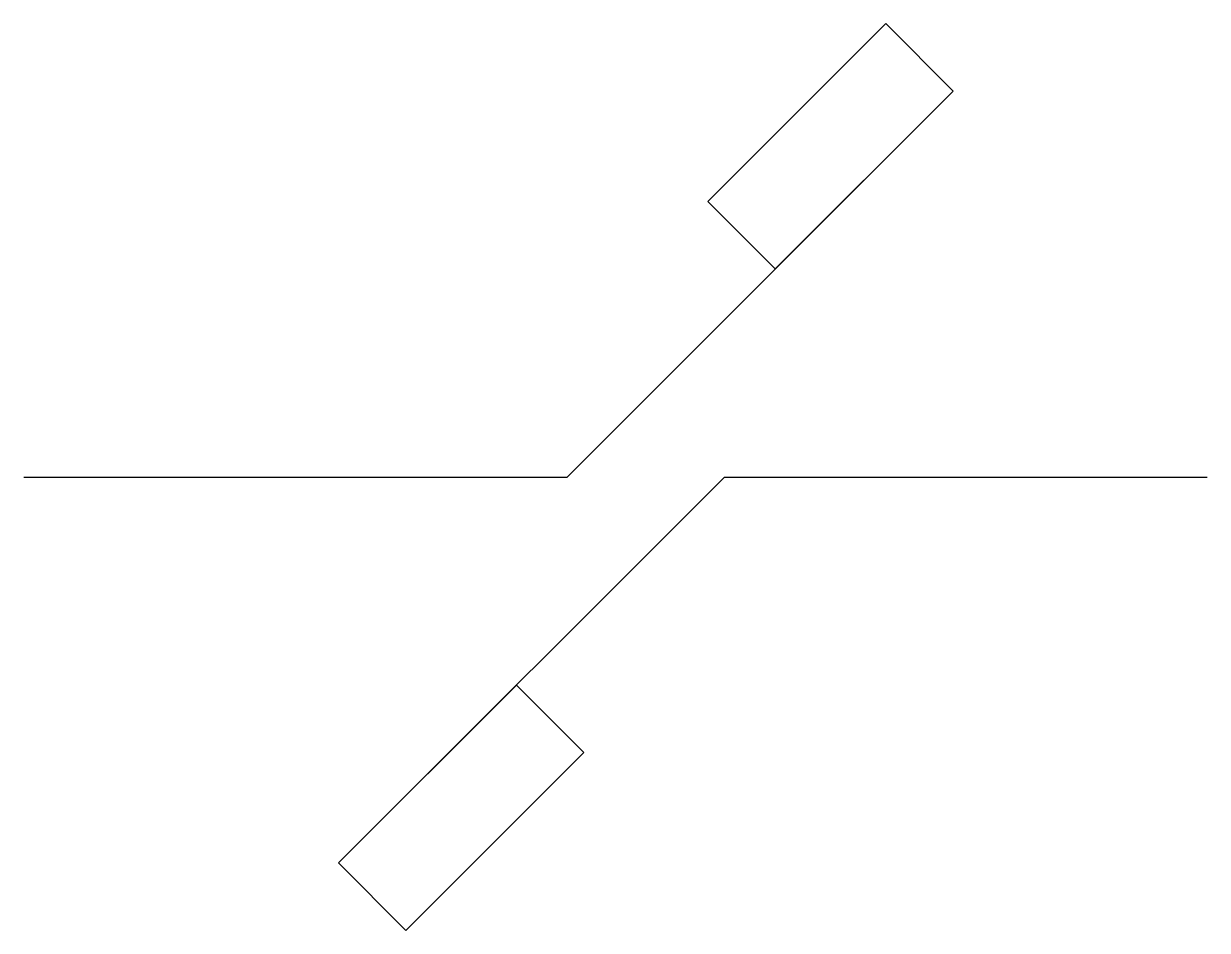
# Model space of a CAD drawing. Header units: metres. Extents: x 0 to 6.13, y -2.35 to 2.35.
import ezdxf

# ---------------------------------------------------------------- set-up
doc = ezdxf.new("R2010")
doc.units = ezdxf.units.M

# ---------------------------------------------------------------- blocks, each defined once
blk = doc.blocks.new('Secc_sans_Appareil')
for p, q in [((2.8162, 0), (4.8175, 2.0013)), ((0, 0), (2.8162, 0)), ((3.6326, 0), (1.6313, -2.0013)), ((3.6326, 0), (6.1345, 0))]:
    blk.add_line(p, q)
for points in [[(4.4679, 2.3509), (4.8175, 2.0013), (3.8949, 1.0787), (3.5453, 1.4283)], [(2.5539, -1.0787), (2.9035, -1.4283), (1.9809, -2.3509), (1.6313, -2.0013)]]:
    blk.add_lwpolyline(points, close=True)

msp = doc.modelspace()

# ---------------------------------------------------------------- block references
msp.add_blockref('Secc_sans_Appareil', (0, 0))

doc.saveas('drawing.dxf')
